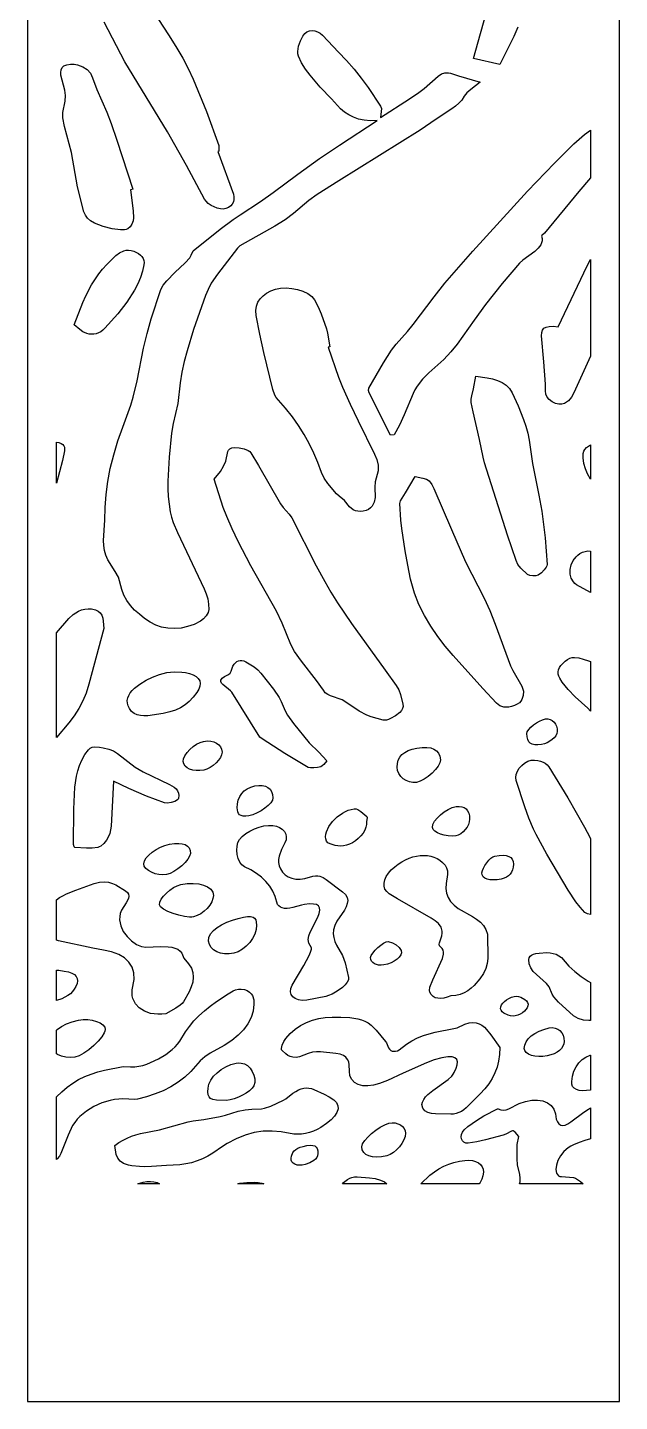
# Model space of a CAD drawing. Extents: x 0 to 408, y 0 to 2000.
# Drawn here: x 0 to 408, y 0 to 947 of the extents above; entities that cross this region are included whole.
import ezdxf

# ---------------------------------------------------------------- set-up
doc = ezdxf.new("R2010")
doc.units = 0
doc.layers.add('CUT', color=1, linetype='Continuous')
doc.layers.add('OUTLINE', color=7, linetype='Continuous')

msp = doc.modelspace()

# ---------------------------------------------------------------- linework, layer by layer
at = {"layer": 'CUT'}
for points in [[(337.92, 946.76), (335.23, 940.44), (325.47, 921.18), (307.48, 925.28), (327.56, 997.52)], [(86.85, 957.41), (97.3, 941.55), (102.29, 933.58), (106.98, 925.52), (110.7, 918.36), (114.1, 911.11), (123.34, 888.68), (131.77, 865.21), (131.95, 864.29), (131.82, 861.36), (131.22, 861.22), (141.97, 831.89), (142.31, 829.91), (142.3, 828.09), (141.92, 826.43), (141.17, 824.97), (140.06, 823.7), (138.59, 822.65), (136.74, 821.83), (134.95, 821.51), (132.92, 821.63), (130.76, 822.13), (128.58, 822.95), (126.5, 824.05), (124.62, 825.37), (123.06, 826.84), (121.94, 828.42), (109.49, 851.53), (96.57, 874.62), (67.02, 923.04), (52.75, 950.37)]]:
    msp.add_lwpolyline(points, dxfattribs=at)
for points in [[(105.24, 701.75), (103.61, 687.56), (100.47, 673.87), (99.22, 667.04), (97.56, 650.55), (96.75, 634.12), (96.76, 628.76), (97.05, 623.43), (98.41, 612.91), (99.27, 609.23), (100.48, 605.62), (103.49, 598.59), (121.83, 559.92), (123.18, 556.5), (124.19, 552.96), (124.83, 549.33), (125.04, 545.65), (124.54, 543.61), (123.23, 541.38), (121.36, 539.28), (119.19, 537.62), (114.87, 535.42), (110.38, 533.84), (105.81, 532.87), (101.24, 532.5), (96.75, 532.73), (92.43, 533.54), (88.37, 534.93), (84.65, 536.89), (80.73, 539.54), (77.12, 542.33), (73.85, 545.29), (70.96, 548.45), (68.49, 551.84), (66.46, 555.46), (64.93, 559.37), (62.63, 567.83), (60.53, 571.93), (55.48, 579.9), (53.93, 583.09), (52.99, 586.38), (52.54, 589.76), (52.46, 593.21), (53.32, 607.12), (53.59, 615.97), (54.26, 624.88), (55.39, 633.81), (57.05, 642.74), (59.43, 652.26), (62.32, 661.77), (65.61, 671.26), (71.24, 686.34), (72.93, 691.98), (75.6, 703.23), (80.01, 725.7), (82.44, 735.83), (85.26, 745.95), (91.8, 766.08), (93.44, 769.08), (95.93, 772), (101.63, 777.73), (108.75, 784.36), (111.81, 787.87), (112.91, 789.78), (113.84, 792.3), (114.23, 792.74), (132.78, 807.58), (141.78, 814.37), (146.51, 817.62), (160.57, 826.61), (169.27, 832.85), (186.28, 845.52), (201.31, 856.28), (215.04, 865.52), (240.93, 882.49), (236.34, 882.38), (232.11, 882.73), (228.23, 883.52), (224.68, 884.72), (221.42, 886.32), (218.45, 888.29), (215.74, 890.61), (209.55, 897.38), (201.75, 905.43), (194.73, 913.72), (191.52, 917.95), (188.74, 922.32), (186.69, 926.85), (186.32, 928.44), (186.25, 930.13), (186.81, 933.69), (188.1, 937.3), (189.82, 940.72), (191.04, 942.35), (192.54, 943.52), (194.25, 944.22), (196.09, 944.48), (197.99, 944.3), (199.86, 943.69), (201.64, 942.66), (203.26, 941.24), (214.42, 929.6), (219.91, 923.77), (225.12, 917.82), (230.03, 911.62), (234.67, 905.3), (243.33, 892.45), (243.9, 890.7), (243.84, 888.7), (243.26, 884.5), (263.29, 897.5), (269.76, 901.93), (273.26, 904.61), (283.08, 913.15), (285.26, 914.59), (287.58, 915.37), (290.11, 915.43), (291.48, 915.16), (297.13, 913.24), (311.91, 909.03), (305.46, 903.95), (302.8, 901.62), (300.96, 899.18), (299.32, 896.63), (297.3, 894.36), (294.99, 892.32), (292.47, 890.45), (281.73, 883.45), (270.53, 875.86), (214.48, 840.93), (199.67, 831.46), (193.96, 827.31), (183.25, 818.36), (177.54, 814.14), (170.57, 809.78), (146.41, 796.12), (144.69, 794.61), (130.84, 776.55), (126.68, 770.39), (124.41, 766.18), (122.62, 761.85), (114.52, 738.48), (109.95, 723.84), (108.03, 716.5), (106.44, 709.14)], [(47.86, 903.98), (54.63, 888.26), (57.73, 880.35), (61.64, 869.07), (72.58, 835.15), (71.03, 834.79), (72.73, 820.29), (72.97, 815.43), (72.74, 813.39), (71.99, 811.22), (70.78, 809.27), (69.12, 807.89), (68.12, 807.51), (66.92, 807.29), (64.16, 807.23), (58.44, 808), (52.15, 809.57), (46.28, 811.74), (43.48, 813.3), (41.42, 815.16), (39.94, 817.25), (38.92, 819.5), (34.46, 836.76), (30.24, 860.59), (25.42, 878.29), (24.28, 884.26), (24.34, 888.08), (25.97, 895.91), (26.31, 899.79), (25.83, 903.31), (23.04, 913.79), (22.97, 915.52), (23.26, 917.36), (23.96, 919.03), (25.15, 920.24), (27.08, 920.97), (29.58, 921.32), (32.18, 921.31), (34.42, 920.93), (38.12, 919.51), (41.08, 917.57), (43.32, 915.06), (44.85, 911.94)], [(327.11, 770.16), (315.55, 755.82), (307.73, 744.91), (300.11, 733.87), (296.07, 728.42), (291.71, 723.09), (286.91, 717.91), (276.68, 708.67), (272.27, 704.25), (268.56, 699.56), (267.05, 697.06), (265.81, 694.44), (259.68, 679.7), (256.43, 672.56), (252.64, 665.92), (250.26, 665.82), (235.4, 695), (234.95, 696.52), (235.24, 698.03), (245.36, 715.59), (250.91, 724.25), (254.1, 728.48), (261.8, 737.24), (265.69, 741.94), (280.21, 761.11), (287.71, 770.54), (306.87, 792.5), (344.67, 833.8), (363.24, 853.17), (376.61, 866.52), (383.87, 872.82), (388, 875.93), (388, 843.06), (380.02, 833.7), (356.35, 804.99), (354.52, 803.36), (354.34, 802.94), (354.63, 801.25), (354.61, 799.69), (354.3, 798.26), (353.74, 796.92), (351.99, 794.52), (349.62, 792.38), (341.35, 786.42), (339.08, 784.23)], [(32.08, 741.67), (38.08, 757.05), (40.11, 761.63), (44.17, 769.35), (49.09, 776.84), (51.71, 780.11), (54.6, 783.31), (60.93, 789.43), (63.44, 791.36), (66.33, 792.73), (67.92, 793.09), (69.59, 793.2), (71.37, 793.01), (73.23, 792.48), (76.6, 790.82), (77.89, 789.82), (78.91, 788.72), (79.66, 787.49), (80.13, 786.15), (80.31, 784.68), (80.2, 783.08), (79.25, 778.63), (77.83, 774.26), (75.99, 769.96), (73.79, 765.72), (68.5, 757.41), (62.38, 749.23), (53.25, 739.39), (51.96, 738.07), (50.54, 737.02), (49.02, 736.22), (47.43, 735.67), (45.79, 735.36), (44.14, 735.28), (42.51, 735.43), (40.92, 735.8), (38.26, 736.98), (35.98, 738.53)], [(356.98, 696.21), (356.89, 700.91), (355.87, 716.23), (354.25, 734.22), (354.38, 736.43), (354.92, 738.16), (355.93, 739.42), (357.45, 740.25), (359.55, 740.67), (362.26, 740.73), (365.65, 740.44), (385.81, 782.49), (388, 786.78), (388, 720.26), (376.4, 694.8), (374.89, 691.98), (372.84, 689.41), (371.54, 688.38), (370.02, 687.6), (368.24, 687.13), (366.19, 687.04), (363.78, 687.55), (361.48, 688.7), (359.51, 690.24), (358.08, 691.95), (357.27, 693.96)], [(177.88, 684.35), (171.47, 691.66), (170.4, 693.41), (169, 697.13), (162.95, 722.59), (160.14, 735.4), (157.7, 748.28), (157.45, 751.57), (157.82, 754.56), (158.79, 757.26), (160.3, 759.67), (162.32, 761.78), (164.8, 763.59), (167.71, 765.1), (171, 766.31), (174.42, 767.01), (178.2, 767.18), (182.16, 766.87), (186.11, 766.09), (189.83, 764.9), (193.15, 763.31), (195.87, 761.36), (197.79, 759.08), (200.36, 754.25), (202.48, 749.24), (206.05, 739), (206.87, 735.97), (208.32, 726.59), (207.15, 726.27), (214.37, 705.59), (217.14, 698.83), (222.4, 687.14), (227.83, 675.54), (239.1, 652.6), (240.71, 648.88), (241.59, 645.14), (241.57, 641.24), (239.58, 633.5), (239.39, 629.95), (239.5, 622.79), (238.94, 619.68), (238.32, 618.21), (237.46, 616.85), (236.35, 615.64), (234.96, 614.63), (233.29, 613.85), (231.32, 613.34), (229.42, 613.18), (227.65, 613.32), (226.03, 613.73), (224.54, 614.4), (222, 616.35), (218.57, 620.63), (214.71, 623.67), (213.01, 625.32), (207.04, 632.45), (204.42, 636.16), (202.54, 640.09), (200.06, 646.83), (197.27, 653.44), (194.14, 659.91), (190.66, 666.24), (186.81, 672.43), (182.56, 678.46)], [(316.87, 705.23), (320.55, 704.46), (323.97, 703.42), (327.07, 702.02), (329.8, 700.2), (332.1, 697.87), (333.91, 694.95), (338.17, 685.85), (341.92, 676.65), (343.51, 671.96), (344.83, 667.18), (345.84, 662.29), (348.01, 646.2), (352.39, 624.35), (354.37, 613.39), (355.64, 604.27), (356.66, 595.09), (358.04, 576.63), (357.93, 575.79), (357.53, 574.86), (356.1, 572.9), (354.13, 571), (352.01, 569.4), (350.42, 568.9), (348.26, 568.83), (346.12, 569.14), (344.61, 569.8), (339.91, 574.2), (338.02, 576.66), (336.67, 579.3), (330.77, 596.81), (315.01, 646.59), (313.99, 650.57), (311.56, 662.71), (307.11, 681.8), (305.86, 688.23), (305.79, 690.48), (306.17, 692.82), (307.29, 697.58), (308.96, 706.28)], [(20, 632.72), (20, 660.81), (21.67, 660.58), (23.22, 660.08), (24.36, 659.38), (25.14, 658.5), (25.58, 657.46), (25.63, 654.97), (24.23, 648.2)], [(247.52, 469.48), (245.1, 469.46), (236.93, 471.59), (233.9, 472.75), (228.48, 475.61), (218.73, 482.32), (216.97, 483.3), (208.81, 486.12), (206.92, 487.07), (205.25, 488.32), (203.91, 489.97), (199.24, 496.78), (188.89, 510.01), (184.05, 516.81), (181.47, 521.46), (175.46, 536.29), (171.71, 544.38), (153.87, 575.74), (145.24, 592.59), (141.14, 601.13), (137.27, 609.77), (134.89, 615.9), (128.74, 635.44), (132.97, 640.78), (135.18, 644.33), (136.74, 647.89), (138.05, 654.46), (138.61, 655.48), (139.52, 656.32), (140.87, 656.92), (142.75, 657.22), (145.98, 657.07), (149.29, 656.34), (152.12, 655.14), (153.19, 654.39), (153.93, 653.57), (159.29, 644.88), (174.37, 618.53), (176.18, 616.02), (180.36, 611.25), (182.07, 608.72), (199, 575.83), (204.83, 565.01), (209.15, 557.61), (213.73, 550.33), (223.4, 536.07), (246.6, 503.89), (254.14, 493.17), (255.8, 490.23), (257.02, 487.06), (258.75, 480.47), (258.88, 478.84), (258.51, 477.35), (257.72, 475.97), (256.6, 474.71), (253.62, 472.45), (250.18, 470.45), (248.81, 469.82)], [(388, 635.52), (385.9, 639.13), (384.44, 642.59), (383.42, 646.25), (382.85, 650.1), (383.03, 653.21), (383.46, 654.64), (384.16, 655.96), (385.17, 657.17), (386.52, 658.26), (388, 659.08)], [(322.32, 535.56), (332.86, 506.91), (334.42, 503.56), (340.64, 492.73), (341.91, 489.3), (341.6, 486.39), (340.78, 483.75), (340.03, 482.54), (338.97, 481.42), (337.54, 480.4), (335.68, 479.49), (333.66, 478.79), (331.77, 478.39), (330, 478.26), (328.36, 478.4), (326.85, 478.77), (325.48, 479.38), (323.11, 481.19), (313.81, 491.12), (293.3, 513.89), (287.79, 520.34), (282.73, 527.05), (277.99, 534.19), (273.61, 541.54), (269.78, 549.12), (266.68, 556.95), (264.01, 566.43), (262.02, 576.15), (260.39, 586), (257.99, 601.5), (257.37, 607.2), (256.71, 618.71), (257.1, 620.45), (258.11, 622.29), (260.59, 626.02), (267.13, 637.28), (272.53, 636.12), (274.98, 635.39), (276.73, 634.27), (278.6, 631.74), (280.04, 628.96), (292.12, 600.73), (301.95, 578.48), (314.61, 553.45), (318.52, 545.03)], [(374.01, 573.15), (374.68, 576.31), (376.02, 579.32), (378.02, 582), (379.26, 583.16), (380.65, 584.17), (382.49, 585.12), (384.31, 585.7), (386.11, 585.96), (388, 585.91), (388, 557.25), (378.36, 562.7), (377.18, 563.57), (376.18, 564.61), (374.74, 567.12), (374.02, 570.02)], [(48.77, 544.54), (50.2, 543.25), (51.19, 541.63), (51.83, 539.72), (52.21, 537.54), (52.58, 532.52), (42.39, 494.11), (40.38, 487.96), (38.24, 482.66), (35.46, 477.51), (32.18, 472.47), (28.48, 467.52), (20, 457.42), (20, 529.58), (28.41, 539.39), (31.46, 542.21), (33.27, 543.44), (35.23, 544.49), (37.33, 545.32), (39.55, 545.89), (41.85, 546.14), (44.21, 546.04), (46.8, 545.48)], [(373.73, 512.03), (375.33, 512.47), (376.9, 512.61), (379.97, 512.25), (382.98, 511.51), (386.57, 510.36), (388, 509.71), (388, 475.55), (386.09, 477.58), (377.47, 485.52), (372.53, 490.62), (368.58, 495.63), (366.81, 498.24), (366.07, 499.69), (365.7, 501.15), (365.69, 502.62), (366.03, 504.1), (366.68, 505.58), (367.64, 507.05), (370.43, 509.98), (372.1, 511.22)], [(77.86, 472.55), (75.61, 473.1), (73.57, 474.06), (71.76, 475.48), (70.22, 477.4), (69.3, 479.22), (68.82, 481.06), (68.75, 482.89), (69.08, 484.71), (69.76, 486.48), (70.79, 488.19), (72.13, 489.83), (73.76, 491.36), (77.53, 494.24), (81.71, 496.86), (86.23, 499.11), (91.03, 500.9), (96.03, 502.14), (101.16, 502.71), (106.36, 502.53), (108.96, 502.13), (111.55, 501.51), (114.16, 500.57), (116.22, 499.42), (117.73, 498.06), (118.68, 496.51), (119.06, 494.77), (118.87, 492.86), (118.09, 490.77), (116.71, 488.52), (114.1, 485.16), (111.41, 482.32), (108.56, 479.94), (105.44, 477.97), (101.96, 476.38), (98.02, 475.1), (93.52, 474.09), (82.87, 472.43), (80.29, 472.34)], [(177.57, 475.85), (179.25, 472.78), (183.29, 467.07), (194.18, 453.87), (200.88, 447.35), (206.24, 441.32), (204.14, 438.86), (203.16, 437.88), (202.17, 437.34), (199.78, 436.84), (197.29, 436.49), (195.02, 436.45), (193.32, 436.9), (177.41, 446.54), (161.67, 456.5), (160.05, 457.77), (140.73, 488.75), (140, 489.61), (134.68, 493.88), (133.74, 494.9), (133.21, 495.96), (133.25, 497.07), (134.06, 498.25), (135.78, 499.51), (138.62, 500.88), (139.66, 501.78), (140.41, 503.23), (141.63, 506.52), (142.38, 507.88), (143.26, 508.97), (144.26, 509.79), (145.37, 510.34), (146.55, 510.61), (147.81, 510.58), (149.12, 510.27), (150.47, 509.66), (156.22, 506.09), (158.75, 504.06), (160.86, 501.83), (169.59, 490.84), (173.38, 485.13), (174.93, 482.17)], [(346.86, 464.55), (348.67, 466.13), (350.72, 467.58), (352.86, 468.82), (354.98, 469.74), (356.95, 470.24), (358.64, 470.26), (360.24, 469.87), (361.68, 469.13), (362.93, 468.07), (363.94, 466.74), (364.67, 465.19), (365.08, 463.46), (365.13, 461.61), (364.79, 460.15), (364.06, 458.71), (362.98, 457.31), (361.62, 456.01), (360.01, 454.85), (358.22, 453.88), (356.31, 453.14), (354.32, 452.68), (351.76, 452.4), (349.61, 452.43), (347.85, 452.79), (346.46, 453.5), (345.42, 454.57), (344.7, 456.02), (344.27, 457.87), (344.11, 460.14), (344.45, 461.46), (345.41, 462.96)], [(131.72, 441.76), (130.04, 439.9), (128.08, 438.21), (125.93, 436.76), (123.67, 435.66), (121.42, 434.99), (118.74, 434.66), (116.19, 434.68), (113.84, 435.04), (111.75, 435.69), (109.98, 436.63), (108.6, 437.82), (107.68, 439.23), (107.27, 440.84), (107.51, 442.76), (108.45, 444.88), (109.94, 447.08), (111.86, 449.23), (114.09, 451.2), (116.49, 452.87), (118.94, 454.11), (121.31, 454.8), (123.97, 455.06), (126.38, 454.94), (128.52, 454.46), (130.36, 453.64), (131.86, 452.49), (133, 451.05), (133.75, 449.32), (134.07, 447.32), (133.82, 445.56), (133.01, 443.67)], [(104.13, 415.75), (103.82, 415.05), (103.35, 414.49), (101.5, 413.46), (98.99, 412.69), (96.43, 412.33), (94.44, 412.51), (81.99, 417.15), (69.82, 422.22), (59.27, 427.33), (57.65, 396.36), (56.68, 391.24), (55.67, 388.73), (54.38, 386.64), (52.57, 384.48), (50.52, 382.7), (49.49, 382.09), (48.5, 381.75), (44.57, 381.27), (40.62, 381.25), (32.75, 381.76), (32.22, 382.06), (31.61, 383.63), (31.9, 408.07), (32.65, 423.33), (33.72, 430.74), (34.63, 434.46), (35.87, 438.19), (37.5, 441.94), (39.59, 445.72), (42.03, 449.06), (43.21, 450.07), (44.48, 450.7), (45.93, 451.01), (49.73, 450.81), (52.26, 450.41), (56.02, 449.48), (59.25, 448.16), (62.05, 446.55), (74.1, 437.13), (79.83, 433.9), (97.97, 425.08), (101.16, 423.18), (102.47, 422.05), (103.41, 420.77), (104.01, 419.21), (104.3, 417.43)], [(275.17, 450.64), (277.87, 450.25), (280.12, 449.45), (281.92, 448.23), (283.26, 446.6), (284.14, 444.56), (284.54, 442.11), (284.19, 440.11), (283.01, 437.8), (281.17, 435.34), (278.85, 432.89), (276.21, 430.62), (273.43, 428.69), (270.68, 427.27), (268.13, 426.51), (265.66, 426.42), (263.27, 426.84), (261.02, 427.73), (258.99, 429.02), (257.28, 430.64), (255.95, 432.55), (255.08, 434.67), (254.76, 436.95), (254.94, 439.54), (255.55, 441.86), (256.59, 443.89), (258.07, 445.66), (259.98, 447.16), (262.35, 448.41), (265.16, 449.4), (268.42, 450.14), (272.02, 450.6)], [(357.98, 377.1), (350.49, 390.58), (348.63, 394.28), (345.47, 401.85), (342.69, 409.58), (336.79, 427.85), (336.47, 429.86), (336.76, 432.03), (337.6, 434.22), (338.9, 436.34), (340.58, 438.27), (342.58, 439.89), (344.82, 441.09), (347.21, 441.76), (349.51, 441.81), (351.62, 441.62), (353.55, 441.19), (355.28, 440.54), (356.84, 439.68), (358.2, 438.62), (359.39, 437.36), (372.37, 415.79), (383.91, 395.6), (387.49, 388.74), (388, 387.62), (388, 335.61), (385.98, 335.98), (384.93, 336.4), (384.17, 336.94), (380.91, 340.51), (377.95, 344.3), (372.62, 352.25), (365.21, 364.6)], [(161.03, 407.01), (158.25, 405.47), (155.39, 404.28), (152.6, 403.52), (150.43, 403.24), (148.66, 403.29), (147.26, 403.63), (146.18, 404.24), (145.4, 405.1), (144.88, 406.18), (144.47, 408.91), (144.64, 411.71), (145.24, 414.31), (146.25, 416.7), (147.65, 418.84), (149.41, 420.68), (151.5, 422.2), (153.91, 423.35), (156.6, 424.11), (159.35, 424.45), (161.8, 424.37), (163.94, 423.89), (165.75, 423.03), (167.2, 421.79), (168.27, 420.2), (168.94, 418.26), (169.18, 416), (168.77, 414.37), (167.62, 412.56), (165.86, 410.65), (163.62, 408.77)], [(223.96, 384.94), (221.83, 383.94), (219.76, 383.25), (217.75, 382.82), (215.79, 382.66), (213.89, 382.73), (212.05, 383.01), (208.5, 384.15), (207.01, 384.99), (205.99, 386.12), (205.5, 387.54), (205.35, 389.09), (205.52, 390.75), (205.97, 392.48), (207.64, 396.05), (210.17, 399.55), (213.39, 402.76), (217.09, 405.44), (219.07, 406.5), (221.09, 407.35), (223.15, 407.95), (225.21, 408.27), (226.42, 408.21), (227.58, 407.86), (229.8, 406.51), (233.85, 402.95), (234.14, 402.3), (233.56, 399.28), (233.63, 397.54), (233.23, 395.63), (232.41, 393.63), (231.23, 391.61), (229.73, 389.66), (227.99, 387.85), (226.04, 386.25)], [(287.23, 390.09), (284.71, 390.83), (282.49, 391.78), (280.71, 392.9), (279.52, 394.14), (279.07, 395.43), (279.44, 397.49), (280.56, 399.72), (282.3, 401.99), (284.52, 404.19), (287.09, 406.19), (289.87, 407.89), (292.73, 409.17), (295.53, 409.9), (297.56, 410.03), (299.38, 409.79), (300.95, 409.19), (302.26, 408.24), (303.31, 406.95), (304.08, 405.34), (304.55, 403.42), (304.71, 401.2), (304.49, 399.37), (303.88, 397.51), (302.92, 395.69), (301.68, 393.98), (300.21, 392.45), (298.59, 391.19), (296.86, 390.25), (295.09, 389.7), (292.56, 389.48), (289.9, 389.62)], [(169.08, 351.6), (166.93, 355.05), (164.32, 358.22), (161.26, 361.13), (157.78, 363.79), (153.87, 366.22), (149.57, 368.42), (147.79, 369.72), (146.34, 371.68), (145.25, 374.12), (144.55, 376.87), (144.27, 379.74), (144.43, 382.55), (145.06, 385.12), (146.19, 387.28), (148.04, 389.32), (150.45, 391.24), (153.27, 392.97), (156.39, 394.45), (159.66, 395.65), (162.96, 396.49), (166.16, 396.93), (169.14, 396.92), (171.61, 396.44), (173.79, 395.52), (175.61, 394.25), (177.01, 392.68), (177.95, 390.89), (178.37, 388.95), (178.2, 386.92), (177.4, 384.88), (175, 380.26), (173.37, 375.74), (172.99, 373.52), (172.98, 371.31), (173.39, 369.12), (174.28, 366.93), (175.71, 364.76), (177.51, 362.94), (179.67, 361.5), (182.15, 360.48), (184.92, 359.92), (187.95, 359.85), (191.22, 360.29), (196.7, 361.88), (198.46, 362.16), (200, 362.17), (201.37, 361.95), (203.74, 361), (205.85, 359.69), (217.19, 351.16), (219.22, 349.31), (220.35, 347.31), (220.69, 345.2), (220.4, 343), (219.59, 340.77), (218.41, 338.54), (213.28, 330.96), (211.79, 327.88), (210.95, 324.98), (210.71, 322.22), (211.01, 319.56), (211.8, 316.96), (213.03, 314.37), (217.12, 307.23), (218.83, 302.3), (221.27, 292.02), (221.15, 290.61), (220.31, 288.95), (218.87, 287.14), (216.98, 285.29), (214.76, 283.51), (212.36, 281.9), (209.89, 280.58), (207.51, 279.66), (205.54, 279.14), (192.43, 276.43), (189.37, 276.31), (186.71, 276.7), (184.51, 277.56), (182.82, 278.82), (181.72, 280.43), (181.24, 282.34), (181.45, 284.47), (182.41, 286.79), (190.41, 300.42), (194.1, 307.2), (195.14, 309.55), (195.67, 311.69), (195.62, 312.57), (193.89, 315.78), (193.47, 318.3), (193.81, 320.86), (194.73, 323.42), (200.15, 333.65), (201.07, 336.27), (201.45, 338.43), (201.28, 340.15), (200.52, 341.44), (199.13, 342.31), (197.07, 342.75), (194.33, 342.78), (190.86, 342.41), (188.9, 342.01), (182.98, 340.28), (180.89, 339.87), (178.95, 339.7), (177.18, 339.76), (175.62, 340.07), (174.28, 340.62), (173.2, 341.43), (172.41, 342.49), (170.75, 347.86)], [(104.21, 384.54), (106.71, 384.28), (108.75, 383.65), (110.34, 382.67), (111.46, 381.34), (112.11, 379.65), (112.27, 377.62), (111.77, 375.79), (110.5, 373.67), (108.63, 371.41), (106.3, 369.15), (103.69, 367.04), (100.95, 365.21), (98.24, 363.81), (95.73, 362.99), (93.21, 362.75), (90.58, 362.98), (87.96, 363.61), (85.51, 364.59), (83.36, 365.83), (81.65, 367.28), (80.53, 368.87), (80.13, 370.52), (80.57, 372.42), (81.75, 374.45), (83.58, 376.5), (85.91, 378.49), (88.63, 380.32), (91.61, 381.91), (94.74, 383.15), (97.9, 383.97), (101.27, 384.44)], [(255.48, 370.18), (257.98, 371.8), (260.51, 373.18), (263.06, 374.3), (265.62, 375.17), (268.17, 375.79), (270.69, 376.15), (273.16, 376.25), (275.57, 376.1), (277.9, 375.68), (280.13, 375), (282.25, 374.06), (284.23, 372.84), (286.07, 371.36), (287.75, 369.61), (288.83, 367.75), (289.38, 365.53), (289.46, 363.15), (288.46, 356.95), (288.37, 353.4), (288.86, 350.15), (289.94, 347.16), (291.63, 344.43), (293.94, 341.92), (296.88, 339.63), (306.62, 334.19), (309.52, 332.31), (312.13, 330.21), (314.31, 327.83), (315.96, 325.1), (316.94, 321.96), (317.19, 305.12), (316.78, 301.77), (315.85, 298.35), (314.23, 294.83), (311.75, 291.19), (307.78, 286.65), (305.68, 284.67), (303.42, 282.95), (300.96, 281.53), (298.25, 280.43), (295.22, 279.7), (291.83, 279.38), (289.28, 278.51), (286.89, 277.94), (284.7, 277.68), (282.72, 277.77), (280.97, 278.22), (279.48, 279.06), (278.27, 280.32), (277.36, 282.03), (277.12, 283.08), (277.32, 285.46), (279.34, 290.56), (285.99, 305.32), (286.77, 308.24), (286.78, 309.62), (286.44, 310.94), (285.7, 312.18), (283.99, 314.02), (283.8, 314.97), (283.88, 316.02), (285.64, 320.89), (285.87, 322.59), (285.83, 324.15), (284.98, 326.89), (283.31, 329.22), (281.02, 331.22), (278.31, 333.02), (254.97, 346.32), (249.28, 349.79), (247.53, 351.28), (246.36, 353.05), (245.76, 355.04), (245.72, 357.2), (246.21, 359.45), (247.21, 361.75), (248.71, 364.02), (250.69, 366.2), (253.05, 368.32)], [(320.99, 359.35), (318.7, 359.5), (316.76, 359.92), (315.22, 360.61), (314.08, 361.56), (313.4, 362.76), (313.19, 364.2), (313.46, 365.77), (314.16, 367.53), (315.18, 369.38), (317.85, 372.85), (319.33, 374.24), (320.77, 375.26), (322.11, 375.78), (325.1, 376.21), (327.71, 376.32), (329.91, 376.11), (331.7, 375.57), (333.1, 374.71), (334.09, 373.53), (334.67, 372.03), (334.84, 370.22), (334.68, 368.13), (334.27, 366.28), (333.61, 364.66), (332.71, 363.26), (331.55, 362.1), (330.13, 361.16), (328.46, 360.44), (326.52, 359.93), (323.6, 359.49)], [(52.91, 358.04), (55.84, 357.73), (58.48, 356.96), (60.91, 355.87), (67.51, 351.82), (68.9, 350.7), (69.63, 349.45), (69.8, 348.09), (69.53, 346.65), (68.05, 343.63), (64.78, 338.43), (63.97, 336.27), (63.54, 334.1), (63.46, 331.95), (64.24, 327.75), (66.05, 323.81), (68.64, 320.27), (71.77, 317.27), (75.17, 314.95), (78.61, 313.44), (81.52, 312.97), (91.75, 313.42), (97.06, 313.25), (99.47, 312.92), (101.65, 312.37), (103.57, 311.54), (105.16, 310.37), (106.38, 308.8), (107.79, 305.37), (111.01, 301.59), (112.98, 298.61), (114.04, 295.51), (114.29, 292.29), (113.85, 288.99), (112.83, 285.62), (111.35, 282.21), (107.46, 275.34), (106.55, 274.21), (105.34, 273.13), (102.24, 271.08), (95.36, 267.08), (92.54, 266.81), (89.84, 266.78), (87.28, 266.98), (84.88, 267.41), (80.56, 268.89), (77.01, 271.13), (74.34, 274.04), (72.65, 277.54), (72.21, 279.49), (72.06, 281.54), (72.2, 283.7), (73.51, 290.82), (73.31, 295.25), (72.11, 299.22), (69.94, 302.7), (66.84, 305.65), (62.85, 308.05), (58, 309.86), (52.33, 311.05), (45.04, 312.28), (21.34, 317.4), (20, 317.89), (20, 345.56), (22.12, 347.18), (24.34, 348.49), (26.93, 349.76), (33.28, 352.32), (45.98, 356.81), (49.65, 357.78)], [(113.16, 333.77), (111.63, 333.76), (108.11, 334.15), (104.26, 334.99), (100.37, 336.19), (96.77, 337.62), (93.77, 339.18), (91.7, 340.75), (90.87, 342.23), (91.17, 344), (92.19, 346.02), (93.79, 348.16), (95.84, 350.3), (98.19, 352.29), (100.71, 354.01), (103.26, 355.33), (105.69, 356.12), (110.13, 356.79), (114.29, 356.93), (118.08, 356.58), (121.41, 355.78), (124.17, 354.55), (126.28, 352.93), (127.63, 350.95), (128.14, 348.65), (127.85, 346.49), (126.97, 344.21), (125.58, 341.92), (123.79, 339.72), (121.68, 337.72), (119.37, 336.02), (116.93, 334.72), (114.48, 333.93)], [(139, 308.45), (135.87, 308.49), (132.98, 308.98), (130.4, 309.9), (128.22, 311.2), (126.51, 312.86), (125.35, 314.83), (124.82, 317.08), (125.09, 319.65), (126.24, 322.09), (128.15, 324.4), (130.71, 326.52), (133.81, 328.45), (137.34, 330.16), (141.18, 331.61), (145.23, 332.78), (148.78, 333.59), (151.61, 334.03), (153.8, 334.11), (155.42, 333.78), (156.55, 333.05), (157.28, 331.88), (157.68, 330.26), (157.84, 328.17), (157.55, 325.14), (156.61, 322.06), (155.11, 319.05), (153.13, 316.22), (150.78, 313.67), (148.12, 311.53), (145.27, 309.91), (142.3, 308.91)], [(247.16, 316.71), (248.57, 316.87), (251.47, 315.97), (254.12, 314.55), (256.24, 312.74), (257.52, 310.66), (257.69, 309.17), (257.21, 307.65), (256.17, 306.15), (254.66, 304.73), (252.76, 303.43), (250.55, 302.3), (248.12, 301.4), (245.56, 300.76), (243.73, 300.56), (242.01, 300.66), (240.43, 301.02), (239.05, 301.62), (237.91, 302.43), (237.06, 303.43), (236.55, 304.6), (236.41, 305.9), (236.85, 307.25), (237.94, 308.95), (239.51, 310.84), (241.39, 312.74), (243.41, 314.47), (245.39, 315.85)], [(364.4, 308.08), (366.26, 307.11), (367.95, 305.79), (373, 300.03), (377.13, 296.32), (381.64, 292.87), (386.31, 289.6), (388, 288.64), (388, 262.52), (386.89, 262.42), (383.1, 262.78), (379.56, 263.87), (376.28, 265.69), (365.87, 275.09), (362.67, 278.72), (361.48, 280.69), (359.47, 285.63), (357.68, 288.06), (348.59, 296.32), (346.86, 298.71), (345.77, 301.51), (345.46, 304.52), (345.74, 305.71), (346.35, 306.71), (347.31, 307.53), (348.66, 308.17), (350.43, 308.65), (352.65, 308.99), (357.81, 309.26), (360.17, 309.12), (362.36, 308.74)], [(34.16, 287.99), (33.31, 285.83), (32.28, 284.01), (31.03, 282.39), (29.54, 280.96), (27.82, 279.68), (25.85, 278.54), (23.63, 277.52), (20, 276.27), (20, 297.18), (21.59, 297.1), (25.31, 296.59), (28.28, 295.93), (30.66, 295.11), (32.45, 294.11), (33.67, 292.92), (34.36, 291.51), (34.51, 289.88)], [(135.63, 245.32), (125.97, 239.95), (122.3, 237.46), (119.02, 234.73), (112.56, 227.39), (108.34, 223.41), (103.75, 219.9), (98.8, 216.82), (93.52, 214.15), (87.91, 211.86), (81.99, 209.91), (75.78, 208.27), (74.02, 208.02), (65.83, 208.44), (62.88, 208.32), (59.92, 207.97), (56.96, 207.41), (51.17, 205.69), (45.67, 203.24), (40.62, 200.14), (36.19, 196.47), (34.25, 194.44), (32.54, 192.31), (31.07, 190.07), (28.05, 183.56), (23.04, 170.98), (21.96, 169.06), (20.39, 167.08), (20, 166.69), (20, 209.86), (23.61, 213.41), (27.28, 216.59), (31.16, 219.38), (35.23, 221.79), (39.47, 223.85), (43.87, 225.6), (48.43, 227.06), (53.12, 228.25), (65.86, 230.76), (71.06, 230.48), (73.9, 230.55), (76.68, 230.92), (79.42, 231.55), (82.14, 232.42), (84.84, 233.49), (90.25, 236.12), (95.38, 239.15), (99.8, 242.48), (101.75, 244.31), (103.5, 246.25), (105.07, 248.34), (108.86, 254.58), (111.64, 258.44), (114.75, 262.16), (118.19, 265.73), (121.93, 269.17), (125.97, 272.47), (130.29, 275.64), (138.26, 280.95), (141.67, 282.95), (143.45, 283.67), (145.33, 284.09), (147.33, 284.15), (149.48, 283.77), (151.45, 283.05), (153, 282.1), (154.18, 280.97), (155.03, 279.69), (155.93, 276.78), (156.07, 273.64), (155.47, 268.92), (154.06, 264.45), (151.88, 260.2), (148.92, 256.17), (145.22, 252.35), (140.78, 248.74)], [(341.1, 267.85), (339.59, 266.91), (337.94, 266.16), (336.19, 265.64), (334.64, 265.48), (332.98, 265.64), (331.3, 266.08), (328.28, 267.56), (327.12, 268.51), (326.34, 269.55), (326.03, 270.62), (326.17, 271.89), (326.7, 273.19), (327.56, 274.46), (328.72, 275.67), (330.13, 276.78), (331.74, 277.75), (333.5, 278.54), (335.39, 279.11), (336.86, 279.26), (338.42, 279.07), (339.98, 278.6), (342.79, 277.03), (343.87, 276.01), (344.61, 274.9), (344.93, 273.76), (344.81, 272.55), (344.33, 271.32), (343.52, 270.09), (342.42, 268.92)], [(53.42, 255.25), (52.94, 254.01), (51.26, 251.23), (48.79, 248.23), (45.76, 245.21), (42.39, 242.39), (38.92, 239.96), (35.57, 238.15), (32.58, 237.17), (29.59, 236.93), (26.51, 237.22), (23.49, 237.98), (20.68, 239.13), (20, 239.54), (20, 255.8), (20.42, 256.19), (23.44, 258.29), (26.95, 260.13), (30.88, 261.64), (35.18, 262.79), (38.32, 263.2), (41.53, 263.15), (44.65, 262.7), (47.54, 261.91), (50.02, 260.82), (51.97, 259.5), (53.22, 258), (53.62, 256.36)], [(280.34, 235.34), (274.99, 233.31), (258.9, 226.23), (248.15, 221.24), (242.68, 219.04), (238.51, 217.86), (234.6, 217.39), (231.05, 217.59), (227.94, 218.44), (225.38, 219.89), (223.45, 221.91), (222.26, 224.47), (221.88, 227.53), (221.74, 231.97), (221.35, 233.96), (220.63, 235.74), (219.48, 237.25), (217.82, 238.46), (215.54, 239.31), (212.55, 239.75), (202.04, 240.98), (199.29, 240.98), (196.42, 240.65), (193.37, 239.87), (187.47, 237.49), (185.1, 237.06), (182.98, 237.13), (181.11, 237.62), (179.44, 238.43), (177.96, 239.44), (175.45, 241.73), (175.08, 242.39), (174.98, 243.27), (175.45, 245.49), (176.56, 247.92), (178.02, 250.11), (181.13, 253.56), (184.55, 256.54), (188.25, 259.05), (192.2, 261.1), (196.36, 262.7), (200.71, 263.85), (205.22, 264.56), (209.86, 264.85), (215.99, 264.86), (222.08, 264.57), (227.73, 263.74), (230.27, 263.06), (232.55, 262.14), (234.82, 260.85), (236.85, 259.32), (240.39, 255.76), (246.76, 248.01), (247.44, 247.01), (248.85, 243.64), (249.55, 242.66), (250.41, 241.93), (251.39, 241.46), (252.48, 241.27), (253.65, 241.34), (254.89, 241.71), (256.18, 242.37), (261.14, 246.13), (264.91, 248.49), (268.81, 250.44), (272.8, 252.06), (276.88, 253.38), (281.04, 254.47), (293.9, 256.93), (296.03, 257.5), (301.3, 259.9), (304.27, 260.81), (306.91, 261.13), (309.26, 260.92), (311.35, 260.25), (313.21, 259.21), (314.88, 257.85), (316.39, 256.25), (319.26, 252.68), (325.53, 243.83), (325.33, 239.04), (324.69, 234.56), (323.61, 230.35), (322.1, 226.37), (320.17, 222.59), (317.83, 218.95), (315.1, 215.41), (311.97, 211.94), (302.25, 202.22), (300.68, 200.96), (299.02, 199.91), (297.3, 199.08), (295.52, 198.46), (293.7, 198.05), (291.84, 197.86), (281.12, 198.09), (278.34, 198.38), (275.88, 199.04), (273.88, 200.2), (272.5, 202.02), (271.87, 204.65), (272.15, 206.3), (273.06, 208.16), (274.39, 209.99), (275.96, 211.59), (279.29, 214.27), (289.87, 221.92), (292.38, 224.21), (293.4, 225.47), (294.15, 226.72), (295.37, 229.58), (296.11, 232.05), (296.29, 234.1), (295.83, 235.69), (294.62, 236.8), (292.59, 237.37), (289.63, 237.38), (285.66, 236.79)], [(349.62, 237.92), (347.24, 238.49), (345.24, 239.34), (343.71, 240.44), (342.72, 241.77), (342.38, 243.29), (342.69, 245.58), (343.62, 247.79), (345.12, 249.88), (347.14, 251.82), (349.65, 253.58), (352.58, 255.11), (355.91, 256.38), (359.58, 257.35), (361.67, 257.56), (363.63, 257.3), (365.4, 256.6), (366.94, 255.52), (368.2, 254.09), (369.15, 252.35), (369.73, 250.35), (369.9, 248.12), (369.65, 246.41), (369.01, 244.79), (367.99, 243.27), (366.63, 241.89), (364.95, 240.67), (362.98, 239.61), (360.73, 238.76), (358.24, 238.13), (355.21, 237.71), (352.3, 237.65)], [(382.54, 214.08), (380.18, 214.31), (378.24, 214.89), (376.73, 215.8), (375.68, 217.04), (375.1, 218.6), (375.02, 220.46), (375.58, 224.2), (376.6, 227.6), (378.06, 230.65), (379.92, 233.3), (382.16, 235.53), (384.76, 237.31), (387.68, 238.61), (388, 238.68), (388, 214.59), (385.3, 214.19)], [(140.18, 232.1), (143.81, 233.09), (145.58, 233.25), (147.31, 233.2), (149.56, 232.66), (151.63, 231.41), (153.45, 229.6), (154.94, 227.37), (156.01, 224.89), (156.59, 222.3), (156.58, 219.76), (155.92, 217.41), (154.82, 215.81), (153.06, 214.15), (150.78, 212.5), (148.14, 210.96), (145.31, 209.61), (142.43, 208.52), (139.67, 207.79), (137.18, 207.49), (130.16, 207.64), (127.84, 208.05), (126.18, 208.78), (125.1, 209.87), (124.51, 211.39), (124.31, 213.41), (124.42, 215.99), (125.01, 218.71), (126.3, 221.43), (128.21, 224.06), (130.64, 226.52), (133.51, 228.74), (136.72, 230.62)], [(211.6, 196.65), (209.2, 194.09), (206.06, 191.49), (202.21, 188.87), (199.65, 187.43), (197.03, 186.24), (194.35, 185.31), (191.65, 184.64), (188.94, 184.25), (186.26, 184.13), (183.61, 184.29), (174.85, 185.87), (168.68, 186.36), (162.51, 186.17), (156.33, 185.25), (150.12, 183.56), (143.87, 181.05), (137.55, 177.67), (134.36, 175.64), (127.8, 171.07), (124.3, 169.02), (120.67, 167.24), (116.92, 165.74), (113.05, 164.54), (109.08, 163.66), (105.02, 163.1), (95.8, 162.67), (85.47, 161.84), (80.42, 161.71), (77.19, 161.83), (71.84, 162.39), (69.67, 162.83), (66.22, 164.03), (63.8, 165.66), (62.19, 167.72), (61.2, 170.21), (60.29, 176.46), (63.04, 178.38), (65.85, 180.07), (68.72, 181.53), (71.66, 182.78), (74.7, 183.83), (77.84, 184.69), (90.99, 187.13), (110.72, 192.63), (114.29, 193.35), (121.44, 194.38), (132.75, 196.4), (136.58, 197.27), (145.25, 199.93), (149.97, 200.89), (154.66, 201.37), (161.37, 201.6), (163.37, 202.04), (167.65, 203.58), (176.37, 207.6), (178.12, 208.56), (182.94, 212.36), (184.83, 213.67), (186.71, 214.68), (188.57, 215.41), (190.39, 215.85), (192.19, 216.02), (193.96, 215.92), (195.68, 215.55), (197.36, 214.93), (204.56, 211.68), (207.97, 209.89), (211.04, 207.86), (212.96, 205.93), (213.93, 203.81), (214, 201.54), (213.21, 199.15)], [(367.45, 190.49), (368.84, 190.21), (370.46, 190.48), (372.34, 191.29), (374.51, 192.62), (383.32, 199.28), (386.63, 201.51), (388, 202.33), (388, 180.91), (384.14, 179.75), (380.14, 178.37), (376.2, 176.8), (374.38, 175.89), (372.69, 174.8), (369.73, 172.21), (367.35, 169.22), (365.6, 166.04), (364.54, 162.88), (364.21, 159.94), (364.65, 157.43), (365.18, 156.4), (365.93, 155.56), (366.81, 155.13), (368, 154.93), (376.28, 154.42), (377.7, 153.91), (381.02, 151.6), (383.01, 150), (339.05, 150), (339.42, 151.38), (339.6, 153.9), (339.33, 156.46), (337.73, 163.04), (337.43, 167.25), (337.4, 175.9), (337.49, 177.17), (338.65, 182.48), (336.09, 185.67), (334.65, 186.52), (334.16, 186.53), (333.48, 186.3), (329.76, 184.28), (327.84, 183.48), (315.75, 180.23), (309.72, 178.85), (303.76, 177.89), (302.06, 177.97), (300.71, 178.57), (299.71, 179.58), (299.1, 180.89), (298.89, 182.41), (299.12, 184.02), (299.8, 185.62), (300.96, 187.1), (303.55, 189.38), (309.42, 193.56), (314.46, 196.74), (323.87, 201.6), (324.4, 201.71), (326.26, 200.88), (328.09, 200.66), (329.91, 200.93), (331.7, 201.55), (338.77, 205.22), (343.26, 206.78), (347.56, 207.59), (351.56, 207.68), (355.17, 207.06), (358.29, 205.79), (360.83, 203.87), (362.69, 201.33), (363.78, 198.2), (364.28, 194.61), (365.2, 192.68), (366.25, 191.31)], [(253.29, 191.88), (255.22, 191.39), (256.96, 190.57), (258.43, 189.47), (259.56, 188.13), (260.28, 186.59), (260.53, 184.89), (260.2, 182.62), (259.33, 180.23), (258, 177.81), (256.31, 175.48), (254.34, 173.36), (252.18, 171.54), (249.93, 170.15), (247.68, 169.29), (244.04, 168.59), (240.72, 168.34), (237.77, 168.54), (235.24, 169.15), (233.19, 170.18), (231.68, 171.59), (230.74, 173.38), (230.45, 175.51), (230.97, 177.47), (232.37, 179.76), (234.47, 182.23), (237.08, 184.71), (240.03, 187.05), (243.14, 189.1), (246.23, 190.7), (249.12, 191.71), (251.23, 192)], [(182.25, 165.13), (181.74, 166.3), (181.64, 167.65), (181.86, 169.04), (182.94, 171.55), (183.82, 172.65), (184.95, 173.63), (186.33, 174.48), (187.98, 175.19), (189.9, 175.76), (192.61, 176.3), (194.84, 176.55), (196.62, 176.48), (197.99, 176.07), (198.98, 175.32), (199.65, 174.2), (200.02, 172.7), (200.13, 170.79), (199.92, 169.34), (199.36, 168.05), (198.5, 166.93), (197.39, 165.96), (194.62, 164.41), (191.45, 163.28), (189.39, 162.83), (187.49, 162.73), (185.78, 162.93), (184.31, 163.42), (183.12, 164.16)], [(301.47, 166.14), (304.14, 166.25), (306.61, 165.98), (308.83, 165.35), (310.74, 164.41), (312.3, 163.18), (313.45, 161.69), (314.12, 159.99), (314.28, 158.1), (313.91, 155.49), (313.16, 153.09), (312.01, 150.92), (311.28, 150), (271.11, 150), (277.37, 155.96), (280.4, 158.33), (283.57, 160.38), (286.88, 162.12), (290.32, 163.56), (293.91, 164.7), (297.62, 165.56)], [(91.08, 150), (76.08, 150), (77.42, 150.53), (79.8, 151.13), (82.31, 151.47), (84.81, 151.55), (87.18, 151.34), (89.3, 150.84)], [(243.35, 152.54), (246.04, 151.25), (247.72, 150), (216.98, 150), (217.89, 150.87), (220.6, 153), (222.06, 153.82), (223.61, 154.43), (225.28, 154.79), (227.1, 154.85), (235.6, 154.2), (239.63, 153.54)], [(151.27, 150.91), (156.38, 151.03), (158.95, 150.84), (161.48, 150.41), (162.94, 150), (144.9, 150), (146.39, 150.42)]]:
    msp.add_lwpolyline(points, close=True, dxfattribs=at)
at = {"layer": 'OUTLINE'}
msp.add_lwpolyline([(0, 0), (408, 0), (408, 2000), (0, 2000)], close=True, dxfattribs=at)

doc.saveas('drawing.dxf')
